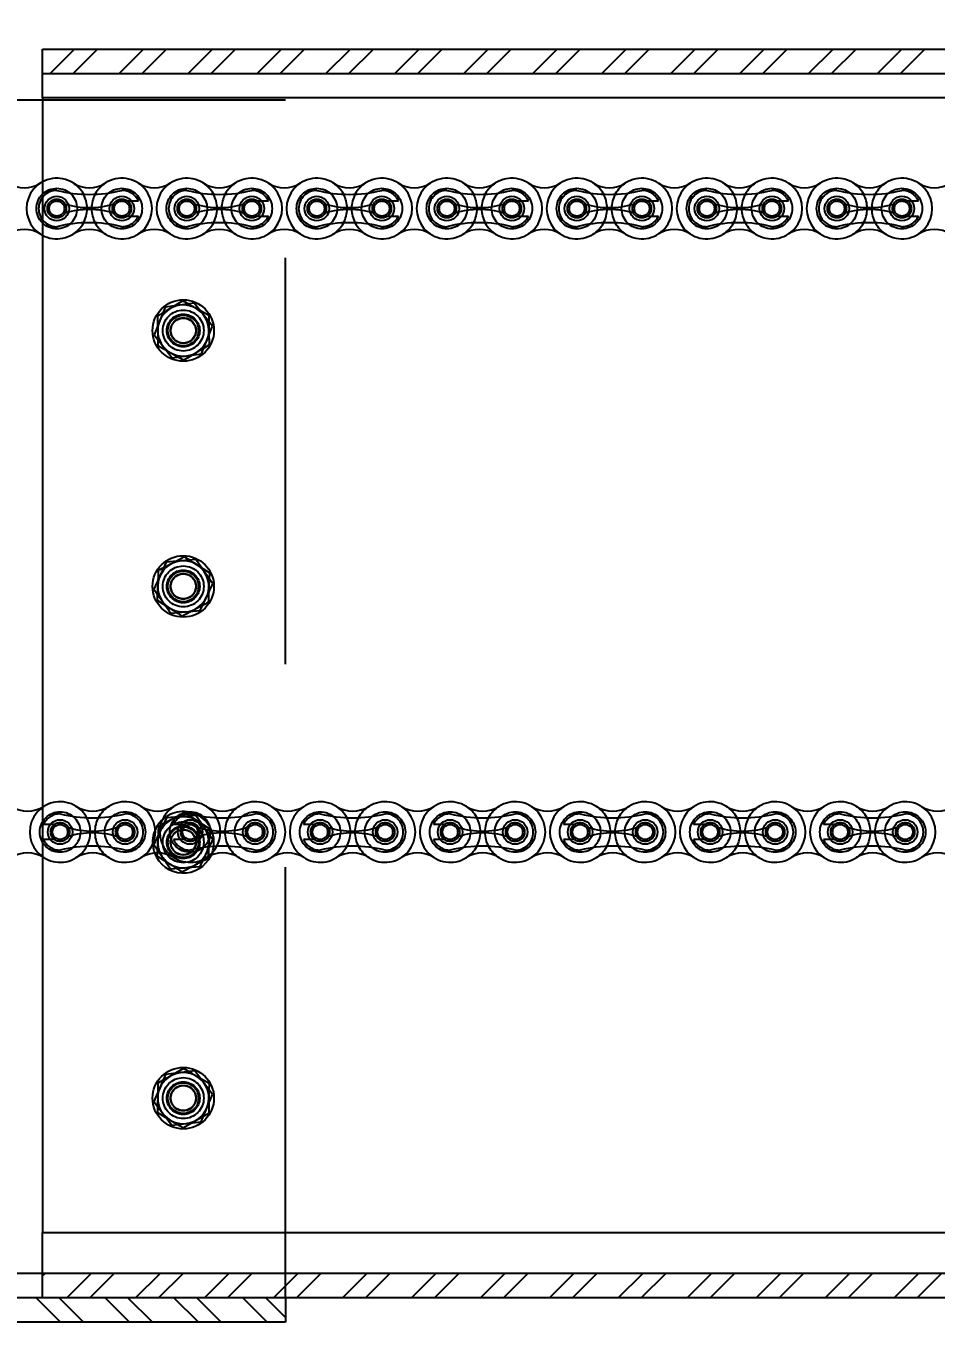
# Model space of a CAD drawing. Header units: metres. Extents: x 0 to 21025, y 0 to 14850.
# Drawn here: x 4207.3 to 4385.1, y 6186.1 to 6439.4 of the extents above; entities that cross this region are included whole.
import ezdxf

# ---------------------------------------------------------------- set-up
doc = ezdxf.new("R2010")
doc.units = ezdxf.units.M
doc.header["$LTSCALE"] = 25
doc.linetypes.add('HIDDEN2', pattern=[4.7625, 3.175, -1.5875])
for name, color, linetype in [('18_COTAS', 7, 'Continuous'), ('SHA', 7, 'Continuous'), ('SL4', 4, 'Continuous'), ('ST1', 7, 'HIDDEN2')]:
    doc.layers.add(name, color=color, linetype=linetype)
doc.styles.add('ROMANS', font='ROMANS.SHX')
doc.dimstyles.new('25___1-25', dxfattribs={"dimscale": 25, "dimtxt": 2.5, "dimasz": 2, "dimexe": 1.5, "dimexo": 1, "dimgap": 0.5, "dimtad": 1, "dimzin": 12, "dimtxsty": 'ROMANS', "dimcen": 0, "dimclrd": 256, "dimclre": 256, "dimclrt": 3, "dimazin": 3, "dimtfac": 1, "dimtmove": 0, "dimatfit": 0, "dimfxl": 1, "dimlwd": -1, "dimlwe": -1, "dimarcsym": 0})
pattern_1 = [(45, (-2913.5705, 2928.034), (-6.735192, 6.735192), []), (45, (-2909.08, 2928.034), (-6.735192, 6.735192), [])]

# ---------------------------------------------------------------- blocks, each defined once
blk = doc.blocks.new('*D13')
at = {"layer": '18_COTAS', "transparency": 16777216}
for p, q in [((2083.56, 6357.87), (2083.56, 7037.95)), ((6382.51, 6357.87), (6382.51, 7037.95)), ((2133.56, 7000.45), (6332.51, 7000.45))]:
    blk.add_line(p, q, dxfattribs=at)
for points in [[(2133.56, 7008.78), (2133.56, 6992.11), (2083.56, 7000.45)], [(6332.51, 7008.78), (6332.51, 6992.11), (6382.51, 7000.45)]]:
    blk.add_solid(points, dxfattribs=at)
at = {"layer": 'Defpoints', "color": 0, "transparency": 16777216}
for p in [(6382.51, 7000.45), (2083.56, 6332.87), (6382.51, 6332.87)]:
    blk.add_point(p, dxfattribs=at)
at = {"layer": '18_COTAS', "color": 3, "transparency": 16777216, "insert": (4233.04, 7050.15), "char_height": 62.5, "attachment_point": 5, "style": 'ROMANS'}
blk.add_mtext('4298,95', dxfattribs=at)

msp = doc.modelspace()

# ---------------------------------------------------------------- hatches: boundary and pattern name
at = {"layer": 'SHA'}
h = msp.add_hatch(dxfattribs=at)
h.set_pattern_fill('ANSI32', color=256, style=0)
h.set_pattern_definition(pattern_1)
h.paths.add_polyline_path([(5535.514, 6434.865), (4210.539, 6434.865), (4210.539, 6430.103), (5535.514, 6430.103)], flags=0)
h = msp.add_hatch(dxfattribs=at)
h.set_pattern_fill('ANSI32', color=256, style=0)
h.set_pattern_definition(pattern_1)
h.paths.add_polyline_path([(4210.539, 6190.865), (5535.514, 6190.865), (5535.514, 6195.628), (4210.539, 6195.628)], flags=0)
h = msp.add_hatch(dxfattribs=at)
h.set_pattern_fill('ANSI32', color=256, angle=90, style=0)
h.set_pattern_definition([(135, (-2913.5705, 2928.034), (-6.735192, -6.735192), []), (135, (-2913.5705, 2932.524), (-6.735192, -6.735192), [])])
h.paths.add_polyline_path([(4258.039, 6186.103), (4258.039, 6190.865), (4158.039, 6190.865), (4158.039, 6186.103)], flags=0)

# ---------------------------------------------------------------- linework, layer by layer
at = {"layer": 'SL4'}
for p, q in [((4210.539, 6430.103), (4210.539, 6434.865)), ((4210.539, 6434.865), (5535.514, 6434.865)), ((4210.539, 6430.103), (5535.514, 6430.103)), ((4210.539, 6425.34), (4210.539, 6430.103)), ((4210.539, 6424.865), (4205.539, 6424.865)), ((5535.514, 6425.34), (4210.539, 6425.34)), ((4210.539, 6425.34), (4210.539, 6408.927)), ((4210.539, 6398.484), (4210.539, 6286.714)), ((4237.965, 6385.638), (4235.484, 6384.163)), ((4243.002, 6382.816), (4240.483, 6384.227)), ((4233.077, 6376.915), (4235.595, 6375.503)), ((4238.113, 6374.092), (4240.595, 6375.568)), ((4238.279, 6335.634), (4235.721, 6334.296)), ((4243.155, 6332.542), (4240.717, 6334.088)), ((4232.923, 6327.189), (4235.361, 6325.643)), ((4237.799, 6324.097), (4240.357, 6325.435)), ((4210.539, 6277.027), (4210.539, 6203.628)), ((4232.921, 6277.686), (4232.898, 6277.239)), ((4232.898, 6277.239), (4235.32, 6275.669)), ((4242.905, 6277.13), (4242.884, 6276.726)), ((4237.743, 6274.099), (4240.314, 6275.413)), ((4238.1, 6235.639), (4235.585, 6234.222)), ((4243.069, 6232.699), (4240.585, 6234.169)), ((4233.009, 6227.032), (4235.493, 6225.562)), ((4237.978, 6224.092), (4240.493, 6225.509)), ((4210.539, 6195.628), (4210.539, 6203.628)), ((4210.539, 6203.628), (5535.514, 6203.628)), ((4210.539, 6195.628), (4205.539, 6195.628)), ((4210.539, 6190.865), (4210.539, 6195.628)), ((5535.514, 6195.628), (4210.539, 6195.628)), ((4258.039, 6190.865), (4158.039, 6190.865)), ((5535.514, 6190.865), (4210.539, 6190.865)), ((4258.039, 6190.865), (4258.039, 6186.103)), ((4258.039, 6186.103), (4158.039, 6186.103))]:
    msp.add_line(p, q, dxfattribs=at)
for centre, radius in [((4213.329, 6403.705), 2.399), ((4226.029, 6403.705), 2.398), ((4238.729, 6403.705), 2.399), ((4251.429, 6403.705), 2.399), ((4264.129, 6403.705), 2.399), ((4276.829, 6403.705), 2.398), ((4289.529, 6403.705), 2.399), ((4302.229, 6403.705), 2.399), ((4314.929, 6403.705), 2.399), ((4327.629, 6403.705), 2.398), ((4340.329, 6403.705), 2.399), ((4353.029, 6403.705), 2.399), ((4365.729, 6403.705), 2.399), ((4378.429, 6403.705), 2.398), ((4238.039, 6379.865), 6), ((4238.039, 6379.865), 3), ((4238.039, 6379.865), 2.445), ((4238.039, 6329.865), 6), ((4238.039, 6329.865), 3), ((4238.039, 6329.865), 2.446), ((4213.968, 6281.87), 2.398), ((4226.668, 6281.87), 2.399), ((4239.368, 6281.87), 2.399), ((4252.068, 6281.87), 2.399), ((4264.768, 6281.87), 2.399), ((4277.468, 6281.87), 2.399), ((4290.168, 6281.87), 2.399), ((4302.868, 6281.87), 2.399), ((4315.568, 6281.87), 2.399), ((4328.268, 6281.87), 2.399), ((4340.968, 6281.87), 2.399), ((4353.668, 6281.87), 2.399), ((4366.368, 6281.87), 2.399), ((4379.068, 6281.87), 2.399), ((4238.039, 6229.865), 6), ((4238.039, 6229.865), 3), ((4238.039, 6229.865), 2.446)]:
    msp.add_circle(centre, radius, dxfattribs=at)
for centre, radius, start, end in [((4206.979, 6413.698), 5.92, 237.56669, 302.43331), ((4213.329, 6403.705), 5.92, 57.56669, 302.43331), ((4219.679, 6413.698), 5.92, 237.56669, 302.43331), ((4226.029, 6403.705), 5.92, 237.56669, 122.43331), ((4232.379, 6413.698), 5.92, 237.56669, 302.43331), ((4238.729, 6403.705), 5.92, 57.56669, 302.43331), ((4245.079, 6413.698), 5.92, 237.56669, 302.43331), ((4251.429, 6403.705), 5.92, 237.56669, 122.43331), ((4257.779, 6413.698), 5.92, 237.56669, 302.43331), ((4264.129, 6403.705), 5.92, 57.56669, 302.43331), ((4270.479, 6413.698), 5.92, 237.56669, 302.43331), ((4276.829, 6403.705), 5.92, 237.56669, 122.43331), ((4283.179, 6413.698), 5.92, 237.56669, 302.43331), ((4289.529, 6403.705), 5.92, 57.56669, 302.43331), ((4295.879, 6413.698), 5.92, 237.56669, 302.43331), ((4302.229, 6403.705), 5.92, 237.56669, 122.43331), ((4308.579, 6413.698), 5.92, 237.56669, 302.43331), ((4314.929, 6403.705), 5.92, 57.56669, 302.43331), ((4321.279, 6413.698), 5.92, 237.56669, 302.43331), ((4327.629, 6403.705), 5.92, 237.56669, 122.43331), ((4333.979, 6413.698), 5.92, 237.56669, 302.43331), ((4340.329, 6403.705), 5.92, 57.56669, 302.43331), ((4346.679, 6413.698), 5.92, 237.56669, 302.43331), ((4353.029, 6403.705), 5.92, 237.56669, 122.43331), ((4359.379, 6413.698), 5.92, 237.56669, 302.43331), ((4365.729, 6403.705), 5.92, 57.56669, 302.43331), ((4372.079, 6413.698), 5.92, 237.56669, 302.43331), ((4378.429, 6403.705), 5.92, 237.56669, 122.43331), ((4384.779, 6413.698), 5.92, 237.56669, 302.43331), ((4206.979, 6393.712), 5.92, 57.56669, 122.43331), ((4219.679, 6393.712), 5.92, 57.56669, 122.43331), ((4232.379, 6393.712), 5.92, 57.56669, 122.43331), ((4245.079, 6393.712), 5.92, 57.56669, 122.43331), ((4257.779, 6393.712), 5.92, 57.56669, 122.43331), ((4270.479, 6393.712), 5.92, 57.56669, 122.43331), ((4283.179, 6393.712), 5.92, 57.56669, 122.43331), ((4295.879, 6393.712), 5.92, 57.56669, 122.43331), ((4308.579, 6393.712), 5.92, 57.56669, 122.43331), ((4321.279, 6393.712), 5.92, 57.56669, 122.43331), ((4333.979, 6393.712), 5.92, 57.56669, 122.43331), ((4346.679, 6393.712), 5.92, 57.56669, 122.43331), ((4359.379, 6393.712), 5.92, 57.56669, 122.43331), ((4372.079, 6393.712), 5.92, 57.56669, 122.43331), ((4384.779, 6393.712), 5.92, 57.56669, 122.43331), ((4238.039, 6379.865), 5, 120.73588, 180.73588), ((4238.039, 6379.865), 5, 60.73588, 120.73588), ((4238.039, 6379.865), 5, 0.73588, 60.73588), ((4238.039, 6379.865), 5, 180.73588, 240.73588), ((4238.039, 6379.865), 5, 300.73588, 0.73588), ((4238.039, 6379.865), 5, 240.73588, 300.73588), ((4238.039, 6329.865), 5, 57.61523, 117.61523), ((4238.039, 6329.865), 5, 117.61523, 177.61523), ((4238.039, 6329.865), 5, 357.61523, 57.61523), ((4238.039, 6329.865), 5, 177.61523, 237.61523), ((4238.039, 6329.865), 5, 297.61523, 357.61523), ((4238.039, 6329.865), 5, 237.61523, 297.61523), ((4207.618, 6291.863), 5.92, 237.56669, 302.43331), ((4213.968, 6281.87), 5.92, 57.56669, 302.43331), ((4220.318, 6291.863), 5.92, 237.56669, 302.43331), ((4226.668, 6281.87), 5.92, 237.56669, 122.43331), ((4233.018, 6291.863), 5.92, 237.56669, 302.43331), ((4239.368, 6281.87), 5.92, 57.56669, 302.43331), ((4245.718, 6291.863), 5.92, 237.56669, 302.43331), ((4252.068, 6281.87), 5.92, 237.56669, 122.43331), ((4258.418, 6291.863), 5.92, 237.56669, 302.43331), ((4264.768, 6281.87), 5.92, 57.56669, 302.43331), ((4271.118, 6291.863), 5.92, 237.56669, 302.43331), ((4277.468, 6281.87), 5.92, 237.56669, 122.43331), ((4283.818, 6291.863), 5.92, 237.56669, 302.43331), ((4290.168, 6281.87), 5.92, 57.56669, 302.43331), ((4296.518, 6291.863), 5.92, 237.56669, 302.43331), ((4302.868, 6281.87), 5.92, 237.56669, 122.43331), ((4309.218, 6291.863), 5.92, 237.56669, 302.43331), ((4315.568, 6281.87), 5.92, 57.56669, 302.43331), ((4321.918, 6291.863), 5.92, 237.56669, 302.43331), ((4328.268, 6281.87), 5.92, 237.56669, 122.43331), ((4334.618, 6291.863), 5.92, 237.56669, 302.43331), ((4340.968, 6281.87), 5.92, 57.56669, 302.43331), ((4347.318, 6291.863), 5.92, 237.56669, 302.43331), ((4353.668, 6281.87), 5.92, 237.56669, 122.43331), ((4360.018, 6291.863), 5.92, 237.56669, 302.43331), ((4366.368, 6281.87), 5.92, 57.56669, 302.43331), ((4372.718, 6291.863), 5.92, 237.56669, 302.43331), ((4379.068, 6281.87), 5.92, 237.56669, 122.43331), ((4385.418, 6291.863), 5.92, 237.56669, 302.43331), ((4207.618, 6271.877), 5.92, 57.56669, 122.43331), ((4220.318, 6271.877), 5.92, 57.56669, 122.43331), ((4233.018, 6271.877), 5.92, 57.56669, 122.43331), ((4238.039, 6279.865), 6, 200.47371, 334.53519), ((4238.039, 6279.865), 5, 204.67591, 237.05786), ((4245.718, 6271.877), 5.92, 57.56669, 122.43331), ((4258.418, 6271.877), 5.92, 57.56669, 122.43331), ((4271.118, 6271.877), 5.92, 57.56669, 122.43331), ((4283.818, 6271.877), 5.92, 57.56669, 122.43331), ((4296.518, 6271.877), 5.92, 57.56669, 122.43331), ((4309.218, 6271.877), 5.92, 57.56669, 122.43331), ((4321.918, 6271.877), 5.92, 57.56669, 122.43331), ((4334.618, 6271.877), 5.92, 57.56669, 122.43331), ((4347.318, 6271.877), 5.92, 57.56669, 122.43331), ((4360.018, 6271.877), 5.92, 57.56669, 122.43331), ((4372.718, 6271.877), 5.92, 57.56669, 122.43331), ((4385.418, 6271.877), 5.92, 57.56669, 122.43331), ((4238.039, 6279.865), 5, 237.05786, 297.05786), ((4238.039, 6279.865), 5, 297.05786, 316.25782), ((4238.039, 6229.865), 5, 119.39257, 179.39257), ((4238.039, 6229.865), 5, 59.39257, 119.39257), ((4238.039, 6229.865), 5, 359.39257, 59.39257), ((4238.039, 6229.865), 5, 179.39257, 239.39257), ((4238.039, 6229.865), 5, 299.39257, 359.39257), ((4238.039, 6229.865), 5, 239.39257, 299.39257)]:
    msp.add_arc(centre, radius, start, end, dxfattribs=at)
for points, knots in [([(4240.483, 6384.227), (4240.424, 6384.261), (4239.573, 6384.737), (4238.74, 6385.204), (4237.965, 6385.638)], [0, 0, 0, 0, 0.0702006, 1, 1, 1, 1]), ([(4235.484, 6384.163), (4235.425, 6384.128), (4234.587, 6383.63), (4233.766, 6383.142), (4233.002, 6382.688)], [0, 0, 0, 0, 0.07020058, 1, 1, 1, 1]), ([(4233.002, 6382.688), (4233.006, 6382.445), (4233.018, 6381.504), (4233.03, 6380.527), (4233.04, 6379.801)], [0, 0, 0, 0, 0.2575513, 1, 1, 1, 1]), ([(4243.002, 6382.816), (4243.005, 6382.574), (4243.017, 6381.633), (4243.029, 6380.655), (4243.039, 6379.93)], [0, 0, 0, 0, 0.2575513, 1, 1, 1, 1]), ([(4233.04, 6379.801), (4233.043, 6379.539), (4233.055, 6378.562), (4233.068, 6377.61), (4233.077, 6376.915)], [0, 0, 0, 0, 0.2686336, 1, 1, 1, 1]), ([(4243.039, 6379.93), (4243.042, 6379.667), (4243.055, 6378.69), (4243.067, 6377.739), (4243.076, 6377.043)], [0, 0, 0, 0, 0.2686336, 1, 1, 1, 1]), ([(4235.595, 6375.503), (4235.655, 6375.47), (4236.505, 6374.993), (4237.338, 6374.526), (4238.113, 6374.092)], [0, 0, 0, 0, 0.0702006, 1, 1, 1, 1]), ([(4240.595, 6375.568), (4240.653, 6375.603), (4241.491, 6376.101), (4242.312, 6376.589), (4243.076, 6377.043)], [0, 0, 0, 0, 0.07020058, 1, 1, 1, 1]), ([(4240.717, 6334.088), (4240.659, 6334.124), (4239.836, 6334.646), (4239.029, 6335.158), (4238.279, 6335.634)], [0, 0, 0, 0, 0.07020058, 1, 1, 1, 1]), ([(4233.164, 6332.958), (4233.154, 6332.715), (4233.114, 6331.775), (4233.074, 6330.799), (4233.043, 6330.073)], [0, 0, 0, 0, 0.25755135, 1, 1, 1, 1]), ([(4235.721, 6334.296), (4235.661, 6334.264), (4234.797, 6333.812), (4233.951, 6333.369), (4233.164, 6332.958)], [0, 0, 0, 0, 0.0702006, 1, 1, 1, 1]), ([(4243.155, 6332.542), (4243.145, 6332.299), (4243.106, 6331.359), (4243.065, 6330.382), (4243.035, 6329.657)], [0, 0, 0, 0, 0.25755135, 1, 1, 1, 1]), ([(4233.043, 6330.073), (4233.033, 6329.811), (4232.992, 6328.835), (4232.952, 6327.884), (4232.923, 6327.189)], [0, 0, 0, 0, 0.2686336, 1, 1, 1, 1]), ([(4243.035, 6329.657), (4243.024, 6329.395), (4242.983, 6328.419), (4242.944, 6327.468), (4242.915, 6326.773)], [0, 0, 0, 0, 0.2686336, 1, 1, 1, 1]), ([(4235.361, 6325.643), (4235.419, 6325.606), (4236.242, 6325.084), (4237.049, 6324.573), (4237.799, 6324.097)], [0, 0, 0, 0, 0.0702006, 1, 1, 1, 1]), ([(4240.357, 6325.435), (4240.417, 6325.467), (4241.281, 6325.919), (4242.128, 6326.361), (4242.915, 6326.773)], [0, 0, 0, 0, 0.0702006, 1, 1, 1, 1]), ([(4240.314, 6275.413), (4240.375, 6275.444), (4241.243, 6275.887), (4242.093, 6276.322), (4242.884, 6276.726)], [0, 0, 0, 0, 0.0702006, 1, 1, 1, 1]), ([(4235.32, 6275.669), (4235.378, 6275.632), (4236.196, 6275.102), (4236.997, 6274.582), (4237.743, 6274.099)], [0, 0, 0, 0, 0.0702006, 1, 1, 1, 1]), ([(4235.585, 6234.222), (4235.526, 6234.188), (4234.676, 6233.71), (4233.844, 6233.241), (4233.07, 6232.805)], [0, 0, 0, 0, 0.0702006, 1, 1, 1, 1]), ([(4240.585, 6234.169), (4240.526, 6234.204), (4239.687, 6234.7), (4238.865, 6235.186), (4238.1, 6235.639)], [0, 0, 0, 0, 0.0702006, 1, 1, 1, 1]), ([(4233.07, 6232.805), (4233.067, 6232.563), (4233.057, 6231.622), (4233.047, 6230.644), (4233.039, 6229.918)], [0, 0, 0, 0, 0.2575513, 1, 1, 1, 1]), ([(4243.069, 6232.699), (4243.067, 6232.457), (4243.057, 6231.516), (4243.047, 6230.538), (4243.039, 6229.812)], [0, 0, 0, 0, 0.2575513, 1, 1, 1, 1]), ([(4233.039, 6229.918), (4233.037, 6229.656), (4233.026, 6228.679), (4233.016, 6227.727), (4233.009, 6227.032)], [0, 0, 0, 0, 0.2686336, 1, 1, 1, 1]), ([(4243.039, 6229.812), (4243.036, 6229.55), (4243.026, 6228.573), (4243.016, 6227.621), (4243.008, 6226.926)], [0, 0, 0, 0, 0.2686336, 1, 1, 1, 1]), ([(4240.493, 6225.509), (4240.553, 6225.543), (4241.402, 6226.021), (4242.234, 6226.49), (4243.008, 6226.926)], [0, 0, 0, 0, 0.07020058, 1, 1, 1, 1]), ([(4235.493, 6225.562), (4235.552, 6225.527), (4236.391, 6225.031), (4237.213, 6224.544), (4237.978, 6224.092)], [0, 0, 0, 0, 0.0702006, 1, 1, 1, 1])]:
    msp.add_open_spline(points, degree=3, knots=knots, dxfattribs=at)
at = {"layer": 'ST1'}
for p, q in [((5535.514, 6425.34), (4210.539, 6425.34)), ((4258.039, 6424.865), (4210.539, 6424.865)), ((4258.039, 6195.628), (4258.039, 6424.865)), ((4210.539, 6408.927), (4210.539, 6398.484)), ((4227.136, 6405.181), (4229.26, 6405.181)), ((4252.536, 6405.181), (4254.66, 6405.181)), ((4277.936, 6405.181), (4280.06, 6405.181)), ((4303.336, 6405.181), (4305.46, 6405.181)), ((4328.736, 6405.181), (4330.86, 6405.181)), ((4354.136, 6405.181), (4356.26, 6405.181)), ((4379.536, 6405.181), (4381.66, 6405.181)), ((4227.136, 6402.229), (4229.26, 6402.229)), ((4252.536, 6402.229), (4254.66, 6402.229)), ((4277.936, 6402.229), (4280.06, 6402.229)), ((4303.336, 6402.229), (4305.46, 6402.229)), ((4328.736, 6402.229), (4330.86, 6402.229)), ((4354.136, 6402.229), (4356.26, 6402.229)), ((4379.536, 6402.229), (4381.66, 6402.229)), ((4234.468, 6384.402), (4232.325, 6379.041)), ((4240.182, 6385.226), (4234.468, 6384.402)), ((4243.753, 6380.69), (4240.182, 6385.226)), ((4241.611, 6375.329), (4243.753, 6380.69)), ((4232.325, 6379.041), (4235.896, 6374.504)), ((4235.896, 6374.504), (4241.611, 6375.329)), ((4240.471, 6335.102), (4234.72, 6334.589)), ((4243.79, 6330.378), (4240.471, 6335.102)), ((4234.72, 6334.589), (4232.288, 6329.353)), ((4241.358, 6325.141), (4243.79, 6330.378)), ((4232.288, 6329.353), (4235.608, 6324.629)), ((4235.608, 6324.629), (4241.358, 6325.141)), ((4210.539, 6286.714), (4210.539, 6277.027)), ((4234.766, 6284.621), (4232.284, 6279.409)), ((4240.522, 6285.078), (4234.766, 6284.621)), ((4238.335, 6285.631), (4235.765, 6284.318)), ((4243.795, 6280.322), (4240.522, 6285.078)), ((4212.861, 6283.346), (4210.738, 6283.346)), ((4238.261, 6283.346), (4236.138, 6283.346)), ((4243.181, 6282.492), (4240.758, 6284.061)), ((4263.661, 6283.346), (4261.538, 6283.346)), ((4289.061, 6283.346), (4286.938, 6283.346)), ((4314.461, 6283.346), (4312.338, 6283.346)), ((4339.861, 6283.346), (4337.738, 6283.346)), ((4365.261, 6283.346), (4363.138, 6283.346)), ((4212.861, 6280.394), (4210.738, 6280.394)), ((4232.284, 6279.409), (4235.557, 6274.653)), ((4238.261, 6280.394), (4236.138, 6280.394)), ((4241.312, 6275.109), (4243.795, 6280.322)), ((4263.661, 6280.394), (4261.538, 6280.394)), ((4289.061, 6280.394), (4286.938, 6280.394)), ((4314.461, 6280.394), (4312.338, 6280.394)), ((4339.861, 6280.394), (4337.738, 6280.394)), ((4365.261, 6280.394), (4363.138, 6280.394)), ((4235.557, 6274.653), (4241.312, 6275.109)), ((4234.575, 6234.484), (4232.307, 6229.175)), ((4240.307, 6235.175), (4234.575, 6234.484)), ((4243.771, 6230.556), (4240.307, 6235.175)), ((4232.307, 6229.175), (4235.771, 6224.556)), ((4241.503, 6225.247), (4243.771, 6230.556)), ((4235.771, 6224.556), (4241.503, 6225.247)), ((4210.539, 6203.628), (5535.514, 6203.628)), ((4210.539, 6195.628), (4205.539, 6195.628)), ((4258.039, 6190.865), (4258.039, 6195.628))]:
    msp.add_line(p, q, dxfattribs=at)
for centre, radius in [((4213.329, 6403.705), 3.96), ((4226.029, 6403.705), 3.96), ((4238.729, 6403.705), 3.96), ((4251.429, 6403.705), 3.96), ((4264.129, 6403.705), 3.96), ((4276.829, 6403.705), 3.96), ((4289.529, 6403.705), 3.96), ((4302.229, 6403.705), 3.96), ((4314.929, 6403.705), 3.96), ((4327.629, 6403.705), 3.96), ((4340.329, 6403.705), 3.96), ((4353.029, 6403.705), 3.96), ((4365.729, 6403.705), 3.96), ((4378.429, 6403.705), 3.96), ((4213.329, 6403.705), 1.845), ((4213.329, 6403.705), 1.476), ((4226.029, 6403.705), 1.845), ((4226.029, 6403.705), 1.476), ((4238.729, 6403.705), 1.845), ((4238.729, 6403.705), 1.476), ((4251.429, 6403.705), 1.845), ((4251.429, 6403.705), 1.476), ((4264.129, 6403.705), 1.845), ((4264.129, 6403.705), 1.476), ((4276.829, 6403.705), 1.845), ((4276.829, 6403.705), 1.476), ((4289.529, 6403.705), 1.845), ((4289.529, 6403.705), 1.476), ((4302.229, 6403.705), 1.845), ((4302.229, 6403.705), 1.476), ((4314.929, 6403.705), 1.845), ((4314.929, 6403.705), 1.476), ((4327.629, 6403.705), 1.845), ((4327.629, 6403.705), 1.476), ((4340.329, 6403.705), 1.845), ((4340.329, 6403.705), 1.476), ((4353.029, 6403.705), 1.845), ((4353.029, 6403.705), 1.476), ((4365.729, 6403.705), 1.845), ((4365.729, 6403.705), 1.476), ((4378.429, 6403.705), 1.845), ((4378.429, 6403.705), 1.476), ((4238.039, 6379.865), 4), ((4238.039, 6379.865), 3.2), ((4238.039, 6379.865), 2.5), ((4238.039, 6329.865), 4), ((4238.039, 6329.865), 3.2), ((4238.039, 6329.865), 2.5), ((4213.968, 6281.87), 3.96), ((4226.668, 6281.87), 3.96), ((4239.368, 6281.87), 3.96), ((4252.068, 6281.87), 3.96), ((4264.768, 6281.87), 3.96), ((4277.468, 6281.87), 3.96), ((4290.168, 6281.87), 3.96), ((4302.868, 6281.87), 3.96), ((4315.568, 6281.87), 3.96), ((4328.268, 6281.87), 3.96), ((4340.968, 6281.87), 3.96), ((4353.668, 6281.87), 3.96), ((4366.368, 6281.87), 3.96), ((4379.068, 6281.87), 3.96), ((4213.968, 6281.87), 1.845), ((4213.968, 6281.87), 1.476), ((4226.668, 6281.87), 1.845), ((4226.668, 6281.87), 1.476), ((4238.039, 6279.865), 4), ((4238.039, 6279.865), 3.2), ((4238.039, 6279.865), 3), ((4238.039, 6279.865), 2.5), ((4238.039, 6279.865), 2.445), ((4239.368, 6281.87), 1.845), ((4239.368, 6281.87), 1.476), ((4252.068, 6281.87), 1.845), ((4252.068, 6281.87), 1.476), ((4264.768, 6281.87), 1.845), ((4264.768, 6281.87), 1.476), ((4277.468, 6281.87), 1.845), ((4277.468, 6281.87), 1.476), ((4290.168, 6281.87), 1.845), ((4290.168, 6281.87), 1.476), ((4302.868, 6281.87), 1.845), ((4302.868, 6281.87), 1.476), ((4315.568, 6281.87), 1.845), ((4315.568, 6281.87), 1.476), ((4328.268, 6281.87), 1.845), ((4328.268, 6281.87), 1.476), ((4340.968, 6281.87), 1.845), ((4340.968, 6281.87), 1.476), ((4353.668, 6281.87), 1.845), ((4353.668, 6281.87), 1.476), ((4366.368, 6281.87), 1.845), ((4366.368, 6281.87), 1.476), ((4379.068, 6281.87), 1.845), ((4379.068, 6281.87), 1.476), ((4238.039, 6229.865), 4), ((4238.039, 6229.865), 3.2), ((4238.039, 6229.865), 2.5)]:
    msp.add_circle(centre, radius, dxfattribs=at)
for centre, radius, start, end in [((4213.329, 6403.705), 5.92, 302.43328, 57.56672), ((4226.029, 6403.705), 5.92, 122.43324, 237.56672), ((4238.729, 6403.705), 5.92, 302.43324, 57.56676), ((4251.429, 6403.705), 5.92, 122.43324, 237.56676), ((4264.129, 6403.705), 5.92, 302.43324, 57.56676), ((4276.829, 6403.705), 5.92, 122.43324, 237.56676), ((4289.529, 6403.705), 5.92, 302.43324, 57.56676), ((4302.229, 6403.705), 5.92, 122.43324, 237.56676), ((4314.929, 6403.705), 5.92, 302.43328, 57.56672), ((4327.629, 6403.705), 5.92, 122.43328, 237.56672), ((4340.329, 6403.705), 5.92, 302.43328, 57.56676), ((4353.029, 6403.705), 5.92, 122.43328, 237.56672), ((4365.729, 6403.705), 5.92, 302.43324, 57.56676), ((4378.429, 6403.705), 5.92, 122.43324, 237.56676), ((4213.329, 6403.705), 3.552, 90, 270), ((4219.679, 6432.802), 26.322, 256.04015, 283.95985), ((4226.029, 6403.705), 3.552, 24.55336, 90), ((4238.729, 6403.705), 3.552, 90, 270), ((4245.079, 6432.802), 26.322, 256.04015, 283.95985), ((4251.429, 6403.705), 3.552, 24.55336, 90), ((4264.129, 6403.705), 3.552, 90, 270), ((4270.479, 6432.802), 26.322, 256.04015, 283.95985), ((4276.829, 6403.705), 3.552, 24.55336, 90), ((4289.529, 6403.705), 3.552, 90, 270), ((4295.879, 6432.802), 26.322, 256.04015, 283.95985), ((4302.229, 6403.705), 3.552, 24.55336, 90), ((4314.929, 6403.705), 3.552, 90, 270), ((4321.279, 6432.802), 26.322, 256.04015, 283.95985), ((4327.629, 6403.705), 3.552, 24.55336, 90), ((4340.329, 6403.705), 3.552, 90, 270), ((4346.679, 6432.802), 26.322, 256.04015, 283.95985), ((4353.029, 6403.705), 3.552, 24.55336, 90), ((4365.729, 6403.705), 3.552, 90, 270), ((4372.079, 6432.802), 26.322, 256.04015, 283.95985), ((4378.429, 6403.705), 3.552, 24.55336, 90), ((4219.679, 6420.058), 16.175, 252.993, 287.007), ((4219.679, 6387.353), 16.175, 72.993, 107.007), ((4245.079, 6420.058), 16.175, 252.993, 287.007), ((4245.079, 6387.353), 16.175, 72.993, 107.007), ((4270.479, 6420.058), 16.175, 252.993, 287.007), ((4270.479, 6387.353), 16.175, 72.993, 107.007), ((4295.879, 6420.058), 16.175, 252.993, 287.007), ((4295.879, 6387.353), 16.175, 72.993, 107.007), ((4321.279, 6420.058), 16.175, 252.993, 287.007), ((4321.279, 6387.353), 16.175, 72.993, 107.007), ((4346.679, 6420.058), 16.175, 252.993, 287.007), ((4346.679, 6387.353), 16.175, 72.993, 107.007), ((4372.079, 6420.058), 16.175, 252.993, 287.007), ((4372.079, 6387.353), 16.175, 72.993, 107.007), ((4219.679, 6374.609), 26.322, 76.04015, 103.95985), ((4226.029, 6403.705), 3.552, 270, 335.44664), ((4245.079, 6374.609), 26.322, 76.04015, 103.95985), ((4251.429, 6403.705), 3.552, 270, 335.44664), ((4270.479, 6374.609), 26.322, 76.04015, 103.95985), ((4276.829, 6403.705), 3.552, 270, 335.44664), ((4295.879, 6374.609), 26.322, 76.04015, 103.95985), ((4302.229, 6403.705), 3.552, 270, 335.44664), ((4321.279, 6374.609), 26.322, 76.04015, 103.95985), ((4327.629, 6403.705), 3.552, 270, 335.44664), ((4346.679, 6374.609), 26.322, 76.04015, 103.95985), ((4353.029, 6403.705), 3.552, 270, 335.44664), ((4372.079, 6374.609), 26.322, 76.04015, 103.95985), ((4378.429, 6403.705), 3.552, 270, 335.44664), ((4213.968, 6281.87), 5.92, 302.43328, 57.56672), ((4226.668, 6281.87), 5.92, 122.43328, 237.56672), ((4239.368, 6281.87), 5.92, 302.43328, 57.56676), ((4252.068, 6281.87), 5.92, 122.43328, 237.56672), ((4264.768, 6281.87), 5.92, 302.43328, 57.56672), ((4277.468, 6281.87), 5.92, 122.43328, 237.56672), ((4290.168, 6281.87), 5.92, 302.43324, 57.56676), ((4302.868, 6281.87), 5.92, 122.43328, 237.56672), ((4315.568, 6281.87), 5.92, 302.43328, 57.56672), ((4328.268, 6281.87), 5.92, 122.43328, 237.56672), ((4340.968, 6281.87), 5.92, 302.43328, 57.56676), ((4353.668, 6281.87), 5.92, 122.43328, 237.56672), ((4366.368, 6281.87), 5.92, 302.43324, 57.56676), ((4379.068, 6281.87), 5.92, 122.43328, 237.56672), ((4213.968, 6281.87), 3.552, 90, 155.44664), ((4220.318, 6310.967), 26.322, 256.04015, 283.95985), ((4226.668, 6281.87), 3.552, 270, 90), ((4238.039, 6279.865), 6, 334.53519, 200.47371), ((4238.039, 6279.865), 5, 117.05786, 177.05786), ((4238.039, 6279.865), 5, 57.05786, 117.05786), ((4239.368, 6281.87), 3.552, 90, 155.44664), ((4245.718, 6310.967), 26.322, 256.04015, 283.95985), ((4252.068, 6281.87), 3.552, 270, 90), ((4264.768, 6281.87), 3.552, 90, 155.44664), ((4271.118, 6310.967), 26.322, 256.04015, 283.95985), ((4277.468, 6281.87), 3.552, 270, 90), ((4290.168, 6281.87), 3.552, 90, 155.44664), ((4296.518, 6310.967), 26.322, 256.04015, 283.95985), ((4302.868, 6281.87), 3.552, 270, 90), ((4315.568, 6281.87), 3.552, 90, 155.44664), ((4321.918, 6310.967), 26.322, 256.04015, 283.95985), ((4328.268, 6281.87), 3.552, 270, 90), ((4340.968, 6281.87), 3.552, 90, 155.44664), ((4347.318, 6310.967), 26.322, 256.04015, 283.95985), ((4353.668, 6281.87), 3.552, 270, 90), ((4366.368, 6281.87), 3.552, 90, 155.44664), ((4372.718, 6310.967), 26.322, 256.04015, 283.95985), ((4379.068, 6281.87), 3.552, 270, 90), ((4220.318, 6298.223), 16.175, 252.993, 287.007), ((4220.318, 6265.518), 16.175, 72.993, 107.007), ((4238.039, 6279.865), 5, 357.05786, 57.05786), ((4245.718, 6298.223), 16.175, 252.993, 287.007), ((4245.718, 6265.518), 16.175, 72.993, 107.007), ((4271.118, 6298.223), 16.175, 252.993, 287.007), ((4271.118, 6265.518), 16.175, 72.993, 107.007), ((4296.518, 6298.223), 16.175, 252.993, 287.007), ((4296.518, 6265.518), 16.175, 72.993, 107.007), ((4321.918, 6298.223), 16.175, 252.993, 287.007), ((4321.918, 6265.518), 16.175, 72.993, 107.007), ((4347.318, 6298.223), 16.175, 252.993, 287.007), ((4347.318, 6265.518), 16.175, 72.993, 107.007), ((4372.718, 6298.223), 16.175, 252.993, 287.007), ((4372.718, 6265.518), 16.175, 72.993, 107.007), ((4213.968, 6281.87), 3.552, 204.55336, 270), ((4220.318, 6252.774), 26.322, 76.04015, 103.95985), ((4238.039, 6279.865), 5, 177.05786, 204.67591), ((4239.368, 6281.87), 3.552, 204.55336, 270), ((4245.718, 6252.774), 26.322, 76.04015, 103.95985), ((4238.039, 6279.865), 5, 316.25782, 357.05786), ((4264.768, 6281.87), 3.552, 204.55336, 270), ((4271.118, 6252.774), 26.322, 76.04015, 103.95985), ((4290.168, 6281.87), 3.552, 204.55336, 270), ((4296.518, 6252.774), 26.322, 76.04015, 103.95985), ((4315.568, 6281.87), 3.552, 204.55336, 270), ((4321.918, 6252.774), 26.322, 76.04015, 103.95985), ((4340.968, 6281.87), 3.552, 204.55336, 270), ((4347.318, 6252.774), 26.322, 76.04015, 103.95985), ((4366.368, 6281.87), 3.552, 204.55336, 270), ((4372.718, 6252.774), 26.322, 76.04015, 103.95985)]:
    msp.add_arc(centre, radius, start, end, dxfattribs=at)
for points, knots in [([(4235.765, 6284.318), (4235.704, 6284.287), (4234.836, 6283.843), (4233.985, 6283.409), (4233.194, 6283.005)], [0, 0, 0, 0, 0.0702006, 1, 1, 1, 1]), ([(4240.758, 6284.061), (4240.701, 6284.099), (4239.883, 6284.629), (4239.081, 6285.148), (4238.335, 6285.631)], [0, 0, 0, 0, 0.0702006, 1, 1, 1, 1]), ([(4233.194, 6283.005), (4233.181, 6282.763), (4233.133, 6281.823), (4233.083, 6280.847), (4233.046, 6280.122)], [0, 0, 0, 0, 0.2575513, 1, 1, 1, 1]), ([(4243.181, 6282.492), (4243.168, 6282.25), (4243.12, 6281.31), (4243.07, 6280.334), (4243.033, 6279.609)], [0, 0, 0, 0, 0.2575513, 1, 1, 1, 1]), ([(4233.046, 6280.122), (4233.032, 6279.86), (4232.99, 6279.035), (4232.949, 6278.233), (4232.921, 6277.686)], [0, 0, 0, 0, 0.3181729, 1, 1, 1, 1]), ([(4243.033, 6279.609), (4243.019, 6279.346), (4242.976, 6278.508), (4242.934, 6277.692), (4242.905, 6277.13)], [0, 0, 0, 0, 0.3127538, 1, 1, 1, 1])]:
    msp.add_open_spline(points, degree=3, knots=knots, dxfattribs=at)

# ---------------------------------------------------------------- dimensions: what is measured, and where the dimension line sits
at = {"layer": '18_COTAS'}
dim = msp.add_linear_dim(base=(6382.514, 7000.445), p1=(2083.564, 6332.865), p2=(6382.514, 6332.865), dimstyle='25___1-25', dxfattribs=at)
dim.commit()
dim.dimension.update_dxf_attribs({"geometry": '*D13', "text_midpoint": (4233.039, 7050.147)})

doc.saveas('drawing.dxf')
